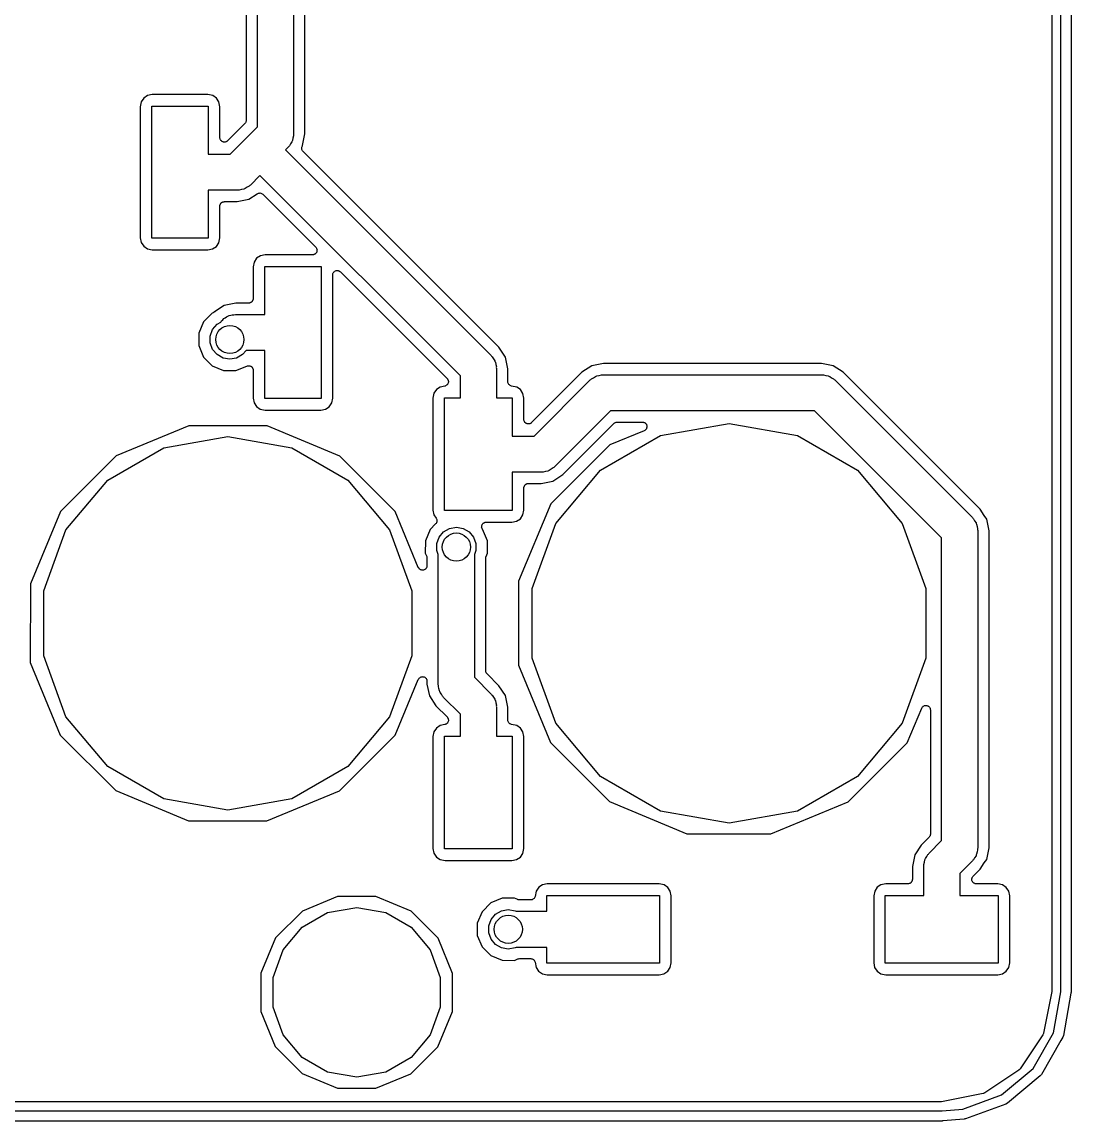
# Model space of a CAD drawing. Extents: x 51 to 137, y -158 to -25.
# Drawn here: x 112.9 to 136.51, y -122.82 to -98.07 of the extents above; entities that cross this region are included whole.
import ezdxf

# ---------------------------------------------------------------- set-up
doc = ezdxf.new("R2010")
doc.units = 0
doc.header["$MEASUREMENT"] = 0
doc.layers.add('BLACK', color=7, linetype='CONTINUOUS')

msp = doc.modelspace()

# ---------------------------------------------------------------- linework, layer by layer
at = {"layer": 'Black'}
for p, q in [((136.286, -119.911), (136.286, -28.1863)), ((136.515, -28.1813), (136.515, -119.921)), ((136.083, -28.2226), (136.083, -119.88)), ((118.202, -100.436), (118.202, -90.2564)), ((117.948, -90.4037), (117.948, -100.289)), ((119.014, -90.4945), (119.014, -100.604)), ((119.268, -100.594), (119.268, -90.8501)), ((115.834, -99.7107), (115.727, -99.7314)), ((117.084, -99.7107), (115.834, -99.7107)), ((117.194, -99.7328), (117.084, -99.7107)), ((115.57, -99.947), (115.563, -99.9818)), ((115.585, -99.8719), (115.57, -99.947)), ((115.642, -99.7875), (115.585, -99.8719)), ((115.727, -99.7314), (115.642, -99.7875)), ((115.727, -99.7314), (115.727, -99.7314)), ((117.278, -99.7898), (117.194, -99.7328)), ((117.334, -99.8751), (117.278, -99.7898)), ((117.355, -99.9815), (117.334, -99.8751)), ((115.563, -99.9818), (115.563, -102.934)), ((115.824, -102.944), (115.824, -99.9717)), ((115.824, -99.9717), (117.094, -99.9717)), ((117.094, -99.9717), (117.094, -101.051)), ((117.355, -100.678), (117.355, -99.9815)), ((117.586, -101.051), (118.202, -100.436)), ((117.918, -100.361), (117.791, -100.488)), ((117.92, -100.357), (117.918, -100.361)), ((117.924, -100.354), (117.92, -100.357)), ((117.93, -100.342), (117.924, -100.354)), ((117.938, -100.332), (117.93, -100.342)), ((117.939, -100.327), (117.938, -100.332)), ((117.941, -100.323), (117.939, -100.327)), ((117.944, -100.31), (117.941, -100.323)), ((117.947, -100.298), (117.944, -100.31)), ((117.948, -100.289), (117.947, -100.293)), ((117.947, -100.293), (117.947, -100.298)), ((117.357, -100.691), (117.355, -100.678)), ((117.358, -100.704), (117.357, -100.691)), ((117.791, -100.488), (117.528, -100.75)), ((117.791, -100.488), (117.791, -100.488)), ((117.791, -100.488), (117.791, -100.488)), ((118.999, -100.691), (118.99, -100.743)), ((119.013, -100.64), (118.999, -100.691)), ((119.014, -100.604), (119.011, -100.622)), ((119.011, -100.622), (119.013, -100.64)), ((119.216, -100.856), (119.268, -100.594)), ((117.36, -100.708), (117.358, -100.704)), ((117.361, -100.713), (117.36, -100.708)), ((117.368, -100.724), (117.361, -100.713)), ((117.373, -100.736), (117.368, -100.724)), ((117.377, -100.74), (117.373, -100.736)), ((117.379, -100.743), (117.377, -100.74)), ((117.389, -100.752), (117.379, -100.743)), ((117.398, -100.761), (117.389, -100.752)), ((117.402, -100.763), (117.398, -100.761)), ((117.406, -100.766), (117.402, -100.763)), ((117.418, -100.771), (117.406, -100.766)), ((117.43, -100.776), (117.418, -100.771)), ((117.435, -100.777), (117.43, -100.776)), ((117.439, -100.778), (117.435, -100.777)), ((117.452, -100.778), (117.439, -100.778)), ((117.465, -100.779), (117.452, -100.778)), ((117.47, -100.778), (117.465, -100.779)), ((117.474, -100.778), (117.47, -100.778)), ((117.487, -100.774), (117.474, -100.778)), ((117.5, -100.77), (117.487, -100.774)), ((117.503, -100.768), (117.5, -100.77)), ((117.507, -100.766), (117.503, -100.768)), ((117.518, -100.758), (117.507, -100.766)), ((117.528, -100.75), (117.518, -100.758)), ((118.895, -100.892), (118.832, -100.955)), ((118.906, -100.877), (118.895, -100.892)), ((118.919, -100.866), (118.906, -100.877)), ((118.946, -100.82), (118.919, -100.866)), ((118.976, -100.776), (118.946, -100.82)), ((118.981, -100.759), (118.976, -100.776)), ((118.99, -100.743), (118.981, -100.759)), ((119.196, -100.926), (119.198, -100.91)), ((119.197, -100.927), (119.196, -100.926)), ((119.197, -100.928), (119.197, -100.927)), ((119.201, -100.944), (119.197, -100.928)), ((119.198, -100.91), (119.199, -100.893)), ((119.199, -100.892), (119.2, -100.891)), ((119.199, -100.893), (119.199, -100.892)), ((119.2, -100.891), (119.207, -100.876)), ((119.206, -100.96), (119.201, -100.944)), ((119.207, -100.876), (119.213, -100.861)), ((119.213, -100.861), (119.216, -100.856)), ((117.094, -101.051), (117.586, -101.051)), ((118.832, -100.955), (123.462, -105.585)), ((119.206, -100.961), (119.206, -100.96)), ((119.207, -100.962), (119.206, -100.961)), ((119.216, -100.976), (119.207, -100.962)), ((119.226, -100.989), (119.216, -100.976)), ((123.635, -105.398), (119.226, -100.989)), ((118.257, -101.53), (118.042, -101.745)), ((122.769, -106.041), (118.257, -101.53)), ((117.755, -101.864), (117.094, -101.864)), ((117.094, -101.864), (117.094, -102.944)), ((117.772, -101.861), (117.755, -101.864)), ((117.79, -101.862), (117.772, -101.861)), ((117.841, -101.849), (117.79, -101.862)), ((117.894, -101.839), (117.841, -101.849)), ((117.909, -101.831), (117.894, -101.839)), ((117.926, -101.826), (117.909, -101.831)), ((117.97, -101.795), (117.926, -101.826)), ((118.016, -101.769), (117.97, -101.795)), ((118.027, -101.755), (118.016, -101.769)), ((118.042, -101.745), (118.027, -101.755)), ((118.194, -101.941), (118.209, -101.934)), ((118.209, -101.934), (118.224, -101.927)), ((118.224, -101.927), (118.225, -101.927)), ((118.225, -101.927), (118.226, -101.927)), ((118.226, -101.927), (118.243, -101.925)), ((118.243, -101.925), (118.259, -101.924)), ((118.259, -101.924), (118.26, -101.924)), ((118.26, -101.924), (118.261, -101.924)), ((118.261, -101.924), (118.277, -101.929)), ((118.277, -101.929), (118.293, -101.933)), ((118.293, -101.933), (118.294, -101.934)), ((118.294, -101.934), (118.295, -101.934)), ((118.295, -101.934), (118.309, -101.944)), ((117.36, -102.194), (117.361, -102.185)), ((117.361, -102.185), (117.366, -102.177)), ((117.366, -102.177), (117.369, -102.169)), ((117.369, -102.169), (117.374, -102.162)), ((117.374, -102.162), (117.379, -102.154)), ((117.379, -102.154), (117.386, -102.149)), ((117.386, -102.149), (117.391, -102.142)), ((117.391, -102.142), (117.399, -102.137)), ((117.399, -102.137), (117.406, -102.132)), ((117.406, -102.132), (117.414, -102.129)), ((117.414, -102.129), (117.422, -102.124)), ((117.422, -102.124), (117.431, -102.123)), ((117.431, -102.123), (117.439, -102.12)), ((117.439, -102.12), (117.448, -102.12)), ((117.448, -102.12), (117.457, -102.118)), ((117.457, -102.118), (117.745, -102.118)), ((117.745, -102.118), (118.007, -102.066)), ((118.007, -102.066), (118.194, -101.941)), ((118.309, -101.944), (118.322, -101.953)), ((118.322, -101.953), (119.513, -103.144)), ((117.355, -102.22), (117.357, -102.211)), ((117.355, -102.933), (117.355, -102.22)), ((117.357, -102.202), (117.36, -102.194)), ((117.357, -102.211), (117.357, -102.202)), ((115.563, -102.934), (115.584, -103.04)), ((115.584, -103.04), (115.64, -103.125)), ((115.64, -103.125), (115.724, -103.182)), ((117.094, -102.944), (115.824, -102.944)), ((117.191, -103.184), (117.276, -103.128)), ((117.276, -103.128), (117.333, -103.043)), ((117.333, -103.043), (117.355, -102.933)), ((119.513, -103.144), (119.52, -103.155)), ((119.52, -103.155), (119.529, -103.165)), ((119.529, -103.165), (119.531, -103.169)), ((119.531, -103.169), (119.533, -103.173)), ((119.533, -103.173), (119.537, -103.186)), ((115.724, -103.182), (115.834, -103.204)), ((115.834, -103.204), (117.084, -103.204)), ((117.084, -103.204), (117.191, -103.184)), ((118.182, -103.394), (118.125, -103.479)), ((118.267, -103.338), (118.182, -103.394)), ((118.374, -103.318), (118.267, -103.338)), ((119.441, -103.318), (118.374, -103.318)), ((119.454, -103.315), (119.441, -103.318)), ((119.467, -103.314), (119.454, -103.315)), ((119.471, -103.312), (119.467, -103.314)), ((119.476, -103.311), (119.471, -103.312)), ((119.487, -103.305), (119.476, -103.311)), ((119.499, -103.299), (119.487, -103.305)), ((119.502, -103.296), (119.499, -103.299)), ((119.506, -103.294), (119.502, -103.296)), ((119.515, -103.284), (119.506, -103.294)), ((119.524, -103.274), (119.515, -103.284)), ((119.526, -103.27), (119.524, -103.274)), ((119.529, -103.267), (119.526, -103.27)), ((119.534, -103.254), (119.529, -103.267)), ((119.539, -103.242), (119.534, -103.254)), ((119.537, -103.186), (119.541, -103.198)), ((119.54, -103.238), (119.539, -103.242)), ((119.541, -103.234), (119.54, -103.238)), ((119.541, -103.198), (119.541, -103.203)), ((119.541, -103.203), (119.542, -103.207)), ((119.542, -103.207), (119.541, -103.22)), ((119.541, -103.22), (119.541, -103.234)), ((118.125, -103.479), (118.103, -103.589)), ((118.103, -103.589), (118.103, -104.302)), ((118.364, -104.658), (118.364, -103.578)), ((118.364, -103.578), (119.634, -103.578)), ((119.634, -103.578), (119.634, -106.55)), ((119.975, -103.673), (119.979, -103.671)), ((119.979, -103.671), (119.992, -103.671)), ((119.992, -103.671), (120.005, -103.67)), ((120.005, -103.67), (120.01, -103.671)), ((120.01, -103.671), (120.014, -103.671)), ((120.014, -103.671), (120.027, -103.676)), ((119.895, -103.771), (119.897, -103.758)), ((119.895, -106.54), (119.895, -103.771)), ((119.897, -103.758), (119.898, -103.745)), ((119.898, -103.745), (119.9, -103.741)), ((119.9, -103.741), (119.901, -103.737)), ((119.901, -103.737), (119.908, -103.725)), ((119.908, -103.725), (119.913, -103.713)), ((119.913, -103.713), (119.917, -103.71)), ((119.917, -103.71), (119.919, -103.706)), ((119.919, -103.706), (119.929, -103.698)), ((119.929, -103.698), (119.938, -103.688)), ((119.938, -103.688), (119.942, -103.686)), ((119.942, -103.686), (119.946, -103.684)), ((119.946, -103.684), (119.958, -103.679)), ((119.958, -103.679), (119.97, -103.673)), ((119.97, -103.673), (119.975, -103.673)), ((120.027, -103.676), (120.04, -103.679)), ((120.04, -103.679), (120.043, -103.682)), ((120.043, -103.682), (120.047, -103.684)), ((120.047, -103.684), (120.058, -103.692)), ((120.058, -103.692), (120.068, -103.7)), ((120.068, -103.7), (122.47, -106.101)), ((117.713, -104.404), (117.451, -104.456)), ((118.001, -104.404), (117.713, -104.404)), ((118.01, -104.402), (118.001, -104.404)), ((118.019, -104.402), (118.01, -104.402)), ((118.027, -104.399), (118.019, -104.402)), ((118.036, -104.398), (118.027, -104.399)), ((118.044, -104.393), (118.036, -104.398)), ((118.052, -104.39), (118.044, -104.393)), ((118.059, -104.385), (118.052, -104.39)), ((118.067, -104.38), (118.059, -104.385)), ((118.072, -104.373), (118.067, -104.38)), ((118.079, -104.368), (118.072, -104.373)), ((118.084, -104.36), (118.079, -104.368)), ((118.089, -104.353), (118.084, -104.36)), ((118.092, -104.345), (118.089, -104.353)), ((118.097, -104.337), (118.092, -104.345)), ((118.098, -104.328), (118.097, -104.337)), ((118.101, -104.32), (118.098, -104.328)), ((118.103, -104.302), (118.101, -104.311)), ((118.101, -104.311), (118.101, -104.32)), ((117.184, -104.63), (116.987, -104.826)), ((117.201, -104.623), (117.184, -104.63)), ((117.211, -104.616), (117.201, -104.623)), ((117.222, -104.611), (117.211, -104.616)), ((117.226, -104.607), (117.222, -104.611)), ((117.231, -104.604), (117.226, -104.607)), ((117.232, -104.603), (117.231, -104.604)), ((117.451, -104.456), (117.232, -104.603)), ((117.668, -104.664), (117.703, -104.658)), ((117.703, -104.658), (118.364, -104.658)), ((116.987, -104.826), (116.881, -105.083)), ((117.192, -105), (117.292, -104.881)), ((117.292, -104.881), (117.375, -104.833)), ((117.375, -104.833), (117.392, -104.803)), ((117.392, -104.803), (117.419, -104.78)), ((117.419, -104.78), (117.442, -104.753)), ((117.442, -104.753), (117.473, -104.735)), ((117.473, -104.735), (117.5, -104.712)), ((117.5, -104.712), (117.534, -104.7)), ((117.534, -104.7), (117.564, -104.683)), ((117.564, -104.683), (117.599, -104.676)), ((117.599, -104.676), (117.633, -104.664)), ((117.633, -104.664), (117.668, -104.664)), ((116.881, -105.083), (116.88, -105.361)), ((117.139, -105.145), (117.192, -105)), ((117.139, -105.3), (117.139, -105.145)), ((116.88, -105.361), (116.986, -105.618)), ((117.192, -105.446), (117.139, -105.3)), ((123.783, -105.62), (123.635, -105.398)), ((116.986, -105.618), (117.183, -105.814)), ((117.292, -105.564), (117.192, -105.446)), ((117.426, -105.642), (117.292, -105.564)), ((117.579, -105.669), (117.426, -105.642)), ((117.732, -105.642), (117.579, -105.669)), ((117.866, -105.564), (117.732, -105.642)), ((117.944, -105.471), (117.866, -105.564)), ((118.364, -105.471), (117.944, -105.471)), ((118.364, -106.55), (118.364, -105.471)), ((123.462, -105.585), (123.473, -105.6)), ((123.473, -105.6), (123.486, -105.611)), ((123.486, -105.611), (123.513, -105.657)), ((123.835, -105.882), (123.783, -105.62)), ((117.183, -105.814), (117.439, -105.921)), ((117.717, -105.921), (117.963, -105.82)), ((117.963, -105.82), (117.973, -105.817)), ((117.973, -105.817), (117.984, -105.814)), ((117.984, -105.814), (117.991, -105.814)), ((117.991, -105.814), (117.997, -105.812)), ((117.997, -105.812), (118.008, -105.814)), ((118.008, -105.814), (118.019, -105.814)), ((118.019, -105.814), (118.025, -105.816)), ((118.025, -105.816), (118.032, -105.817)), ((118.032, -105.817), (118.042, -105.822)), ((118.042, -105.822), (118.052, -105.826)), ((118.052, -105.826), (118.057, -105.83)), ((118.057, -105.83), (118.063, -105.833)), ((118.063, -105.833), (118.071, -105.841)), ((118.071, -105.841), (118.079, -105.848)), ((118.079, -105.848), (118.083, -105.854)), ((118.083, -105.854), (118.087, -105.859)), ((118.087, -105.859), (118.091, -105.869)), ((118.091, -105.869), (118.097, -105.879)), ((118.097, -105.879), (118.098, -105.886)), ((118.098, -105.886), (118.101, -105.892)), ((118.101, -105.892), (118.101, -105.903)), ((123.513, -105.657), (123.543, -105.701)), ((123.543, -105.701), (123.548, -105.718)), ((123.548, -105.718), (123.557, -105.733)), ((123.557, -105.733), (123.566, -105.786)), ((123.566, -105.786), (123.58, -105.837)), ((123.58, -105.837), (123.578, -105.855)), ((123.578, -105.855), (123.581, -105.872)), ((123.581, -105.872), (123.581, -106.533)), ((123.835, -106.17), (123.835, -105.882)), ((125.728, -105.813), (125.506, -105.961)), ((125.99, -105.761), (125.728, -105.813)), ((130.9, -105.761), (125.99, -105.761)), ((131.162, -105.813), (130.9, -105.761)), ((131.384, -105.961), (131.162, -105.813)), ((117.439, -105.921), (117.717, -105.921)), ((118.101, -105.903), (118.103, -105.914)), ((118.103, -105.914), (118.103, -106.541)), ((122.47, -106.101), (122.472, -106.104)), ((122.472, -106.104), (122.475, -106.107)), ((122.475, -106.107), (122.482, -106.119)), ((122.482, -106.119), (122.49, -106.13)), ((122.49, -106.13), (122.491, -106.134)), ((122.491, -106.134), (122.493, -106.137)), ((122.493, -106.137), (122.496, -106.151)), ((122.769, -106.533), (122.769, -106.041)), ((125.506, -105.961), (124.371, -107.095)), ((124.429, -107.397), (125.692, -106.134)), ((125.692, -106.134), (125.707, -106.123)), ((125.707, -106.123), (125.718, -106.11)), ((125.718, -106.11), (125.764, -106.083)), ((125.764, -106.083), (125.808, -106.053)), ((125.808, -106.053), (125.825, -106.048)), ((125.825, -106.048), (125.841, -106.039)), ((125.841, -106.039), (125.893, -106.03)), ((125.893, -106.03), (125.944, -106.016)), ((125.944, -106.016), (125.962, -106.018)), ((125.962, -106.018), (125.98, -106.015)), ((125.98, -106.015), (130.91, -106.015)), ((130.91, -106.015), (130.928, -106.018)), ((130.928, -106.018), (130.946, -106.016)), ((130.946, -106.016), (130.997, -106.03)), ((130.997, -106.03), (131.049, -106.039)), ((131.049, -106.039), (131.065, -106.048)), ((131.065, -106.048), (131.082, -106.053)), ((131.082, -106.053), (131.125, -106.083)), ((131.125, -106.083), (131.171, -106.11)), ((131.171, -106.11), (131.183, -106.123)), ((131.183, -106.123), (131.197, -106.134)), ((131.197, -106.134), (134.296, -109.232)), ((134.468, -109.045), (131.384, -105.961)), ((122.231, -106.349), (122.174, -106.433)), ((122.316, -106.293), (122.231, -106.349)), ((122.418, -106.273), (122.316, -106.293)), ((122.421, -106.272), (122.418, -106.273)), ((122.425, -106.271), (122.421, -106.272)), ((122.437, -106.265), (122.425, -106.271)), ((122.451, -106.26), (122.437, -106.265)), ((122.453, -106.258), (122.451, -106.26)), ((122.457, -106.257), (122.453, -106.258)), ((122.467, -106.247), (122.457, -106.257)), ((122.477, -106.237), (122.467, -106.247)), ((122.479, -106.234), (122.477, -106.237)), ((122.482, -106.232), (122.479, -106.234)), ((122.488, -106.219), (122.482, -106.232)), ((122.494, -106.206), (122.488, -106.219)), ((122.495, -106.203), (122.494, -106.206)), ((122.496, -106.2), (122.495, -106.203)), ((122.496, -106.151), (122.5, -106.164)), ((122.498, -106.185), (122.496, -106.2)), ((122.5, -106.172), (122.498, -106.185)), ((122.5, -106.164), (122.499, -106.168)), ((122.499, -106.168), (122.5, -106.172)), ((123.838, -106.187), (123.835, -106.17)), ((123.841, -106.203), (123.838, -106.187)), ((123.841, -106.204), (123.841, -106.203)), ((123.842, -106.205), (123.841, -106.204)), ((123.85, -106.219), (123.842, -106.205)), ((123.858, -106.234), (123.85, -106.219)), ((123.859, -106.235), (123.858, -106.234)), ((123.859, -106.236), (123.859, -106.235)), ((123.872, -106.246), (123.859, -106.236)), ((123.884, -106.257), (123.872, -106.246)), ((123.885, -106.258), (123.884, -106.257)), ((123.886, -106.258), (123.885, -106.258)), ((123.902, -106.264), (123.886, -106.258)), ((123.917, -106.27), (123.902, -106.264)), ((124.037, -106.294), (123.917, -106.27)), ((124.121, -106.351), (124.037, -106.294)), ((124.177, -106.436), (124.121, -106.351)), ((118.103, -106.541), (118.124, -106.647)), ((119.634, -106.55), (118.364, -106.55)), ((119.873, -106.65), (119.895, -106.54)), ((122.174, -106.433), (122.152, -106.543)), ((122.152, -106.543), (122.152, -109.063)), ((122.413, -109.073), (122.413, -106.533)), ((122.413, -106.533), (122.769, -106.533)), ((123.581, -106.533), (123.937, -106.533)), ((123.937, -106.533), (123.937, -107.397)), ((124.198, -106.543), (124.177, -106.436)), ((124.198, -107.024), (124.198, -106.543)), ((118.124, -106.647), (118.18, -106.732)), ((118.18, -106.732), (118.264, -106.789)), ((118.264, -106.789), (118.374, -106.811)), ((118.374, -106.811), (119.624, -106.811)), ((119.624, -106.811), (119.731, -106.791)), ((119.731, -106.791), (119.816, -106.735)), ((119.816, -106.735), (119.873, -106.65)), ((126.148, -106.827), (124.885, -108.09)), ((130.742, -106.827), (126.148, -106.827)), ((133.602, -109.688), (130.742, -106.827)), ((124.2, -107.037), (124.198, -107.024)), ((124.201, -107.05), (124.2, -107.037)), ((124.203, -107.054), (124.201, -107.05)), ((124.204, -107.058), (124.203, -107.054)), ((124.211, -107.07), (124.204, -107.058)), ((124.216, -107.082), (124.211, -107.07)), ((124.22, -107.085), (124.216, -107.082)), ((124.222, -107.089), (124.22, -107.085)), ((124.232, -107.097), (124.222, -107.089)), ((124.241, -107.107), (124.232, -107.097)), ((124.245, -107.109), (124.241, -107.107)), ((124.249, -107.111), (124.245, -107.109)), ((124.261, -107.116), (124.249, -107.111)), ((124.273, -107.122), (124.261, -107.116)), ((124.278, -107.122), (124.273, -107.122)), ((124.282, -107.124), (124.278, -107.122)), ((124.295, -107.124), (124.282, -107.124)), ((124.308, -107.125), (124.295, -107.124)), ((124.313, -107.124), (124.308, -107.125)), ((124.317, -107.124), (124.313, -107.124)), ((124.33, -107.119), (124.317, -107.124)), ((124.343, -107.116), (124.33, -107.119)), ((124.346, -107.113), (124.343, -107.116)), ((124.35, -107.111), (124.346, -107.113)), ((124.361, -107.103), (124.35, -107.111)), ((124.371, -107.095), (124.361, -107.103)), ((125.072, -108.263), (126.223, -107.111)), ((126.223, -107.111), (126.227, -107.109)), ((126.227, -107.109), (126.23, -107.105)), ((126.23, -107.105), (126.242, -107.099)), ((126.242, -107.099), (126.252, -107.091)), ((126.252, -107.091), (126.257, -107.09)), ((126.257, -107.09), (126.261, -107.088)), ((126.261, -107.088), (126.274, -107.085)), ((126.274, -107.085), (126.286, -107.082)), ((126.286, -107.082), (126.291, -107.082)), ((126.291, -107.082), (126.295, -107.081)), ((126.295, -107.081), (126.867, -107.081)), ((126.867, -107.081), (126.882, -107.084)), ((126.882, -107.084), (126.897, -107.086)), ((126.897, -107.086), (126.899, -107.087)), ((126.899, -107.087), (126.901, -107.088)), ((126.901, -107.088), (126.915, -107.095)), ((126.915, -107.095), (126.929, -107.102)), ((126.929, -107.102), (126.93, -107.104)), ((126.93, -107.104), (126.932, -107.105)), ((126.932, -107.105), (126.942, -107.117)), ((126.942, -107.117), (126.952, -107.128)), ((126.952, -107.128), (126.953, -107.131)), ((126.953, -107.131), (126.955, -107.132)), ((126.955, -107.132), (126.96, -107.147)), ((127.277, -107.384), (128.816, -107.113)), ((128.816, -107.113), (130.355, -107.384)), ((116.653, -107.167), (115.018, -107.843)), ((118.421, -107.169), (116.653, -107.167)), ((120.054, -107.847), (118.421, -107.169)), ((126.905, -107.277), (126.136, -107.595)), ((126.918, -107.269), (126.905, -107.277)), ((126.932, -107.261), (126.918, -107.269)), ((126.933, -107.259), (126.932, -107.261)), ((126.935, -107.258), (126.933, -107.259)), ((126.945, -107.246), (126.935, -107.258)), ((126.955, -107.234), (126.945, -107.246)), ((126.957, -107.23), (126.955, -107.232)), ((126.955, -107.232), (126.955, -107.234)), ((126.961, -107.215), (126.957, -107.23)), ((126.96, -107.147), (126.966, -107.161)), ((126.967, -107.201), (126.961, -107.215)), ((126.966, -107.161), (126.966, -107.163)), ((126.966, -107.163), (126.967, -107.165)), ((126.967, -107.165), (126.967, -107.181)), ((126.967, -107.181), (126.967, -107.196)), ((126.967, -107.196), (126.967, -107.198)), ((126.967, -107.198), (126.967, -107.201)), ((116.094, -107.66), (117.533, -107.406)), ((117.533, -107.406), (118.972, -107.66)), ((123.937, -107.397), (124.429, -107.397)), ((126.136, -107.595), (124.802, -108.926)), ((125.923, -108.166), (127.277, -107.384)), ((130.355, -107.384), (131.709, -108.166)), ((115.018, -107.843), (114.554, -108.306)), ((114.829, -108.39), (116.094, -107.66)), ((118.972, -107.66), (120.237, -108.39)), ((121.303, -109.098), (120.054, -107.847)), ((124.859, -108.114), (124.813, -108.141)), ((124.87, -108.101), (124.859, -108.114)), ((124.885, -108.09), (124.87, -108.101)), ((114.554, -108.306), (113.767, -109.092)), ((124.598, -108.209), (123.937, -108.209)), ((123.937, -108.209), (123.937, -109.073)), ((124.615, -108.206), (124.598, -108.209)), ((124.633, -108.208), (124.615, -108.206)), ((124.684, -108.194), (124.633, -108.208)), ((124.737, -108.185), (124.684, -108.194)), ((124.752, -108.176), (124.737, -108.185)), ((124.769, -108.171), (124.752, -108.176)), ((124.813, -108.141), (124.769, -108.171)), ((124.85, -108.411), (125.072, -108.263)), ((124.919, -109.363), (125.923, -108.166)), ((131.709, -108.166), (132.713, -109.363)), ((113.89, -109.509), (114.829, -108.39)), ((120.237, -108.39), (121.176, -109.509)), ((124.198, -108.565), (124.2, -108.556)), ((124.198, -109.063), (124.198, -108.565)), ((124.2, -108.547), (124.203, -108.539)), ((124.2, -108.556), (124.2, -108.547)), ((124.203, -108.539), (124.204, -108.53)), ((124.204, -108.53), (124.209, -108.523)), ((124.209, -108.523), (124.212, -108.514)), ((124.212, -108.514), (124.217, -108.507)), ((124.217, -108.507), (124.222, -108.5)), ((124.222, -108.5), (124.229, -108.494)), ((124.229, -108.494), (124.234, -108.487)), ((124.234, -108.487), (124.242, -108.483)), ((124.242, -108.483), (124.249, -108.477)), ((124.249, -108.477), (124.257, -108.474)), ((124.257, -108.474), (124.265, -108.47)), ((124.265, -108.47), (124.274, -108.468)), ((124.274, -108.468), (124.282, -108.465)), ((124.282, -108.465), (124.291, -108.465)), ((124.291, -108.465), (124.3, -108.463)), ((124.3, -108.463), (124.588, -108.463)), ((124.588, -108.463), (124.85, -108.411)), ((113.767, -109.092), (113.089, -110.725)), ((121.822, -110.353), (121.303, -109.098)), ((122.152, -109.063), (122.173, -109.17)), ((123.937, -109.073), (122.413, -109.073)), ((124.802, -108.926), (124.08, -110.667)), ((124.176, -109.173), (124.198, -109.063)), ((134.562, -109.185), (134.468, -109.045)), ((122.173, -109.17), (122.224, -109.248)), ((122.22, -109.362), (122.211, -109.375)), ((122.23, -109.349), (122.22, -109.362)), ((122.224, -109.248), (122.23, -109.263)), ((122.23, -109.263), (122.237, -109.277)), ((122.231, -109.347), (122.23, -109.348)), ((122.23, -109.348), (122.23, -109.349)), ((122.235, -109.331), (122.231, -109.347)), ((122.24, -109.315), (122.235, -109.331)), ((122.237, -109.277), (122.237, -109.279)), ((122.237, -109.279), (122.238, -109.28)), ((122.238, -109.28), (122.239, -109.296)), ((122.239, -109.296), (122.24, -109.313)), ((122.24, -109.313), (122.24, -109.314)), ((122.24, -109.314), (122.24, -109.315)), ((123.275, -109.368), (123.283, -109.358)), ((123.283, -109.358), (123.287, -109.355)), ((123.287, -109.355), (123.29, -109.352)), ((123.29, -109.352), (123.302, -109.347)), ((123.302, -109.347), (123.314, -109.34)), ((123.314, -109.34), (123.318, -109.339)), ((123.318, -109.339), (123.322, -109.337)), ((123.322, -109.337), (123.335, -109.336)), ((123.335, -109.336), (123.348, -109.334)), ((123.348, -109.334), (123.927, -109.334)), ((123.927, -109.334), (124.034, -109.313)), ((124.034, -109.313), (124.119, -109.257)), ((124.119, -109.257), (124.176, -109.173)), ((134.296, -109.232), (134.306, -109.247)), ((134.306, -109.247), (134.32, -109.258)), ((134.32, -109.258), (134.346, -109.304)), ((134.346, -109.304), (134.377, -109.348)), ((134.377, -109.348), (134.382, -109.365)), ((134.617, -109.268), (134.562, -109.185)), ((134.669, -109.53), (134.617, -109.268)), ((113.39, -110.882), (113.89, -109.509)), ((121.176, -109.509), (121.676, -110.882)), ((122.086, -109.5), (121.98, -109.757)), ((122.211, -109.375), (122.086, -109.5)), ((122.291, -109.673), (122.391, -109.554)), ((122.391, -109.554), (122.525, -109.477)), ((122.525, -109.477), (122.678, -109.45)), ((122.678, -109.45), (122.831, -109.477)), ((122.831, -109.477), (122.965, -109.554)), ((122.965, -109.554), (123.064, -109.673)), ((123.247, -109.444), (123.248, -109.431)), ((123.248, -109.449), (123.247, -109.444)), ((123.248, -109.418), (123.25, -109.414)), ((123.248, -109.431), (123.248, -109.418)), ((123.248, -109.453), (123.248, -109.449)), ((123.253, -109.466), (123.248, -109.453)), ((123.25, -109.409), (123.256, -109.397)), ((123.25, -109.414), (123.25, -109.409)), ((123.256, -109.478), (123.253, -109.466)), ((123.256, -109.397), (123.261, -109.385)), ((123.259, -109.482), (123.256, -109.478)), ((123.261, -109.486), (123.259, -109.482)), ((123.261, -109.385), (123.263, -109.381)), ((123.268, -109.495), (123.261, -109.486)), ((123.263, -109.381), (123.265, -109.377)), ((123.265, -109.377), (123.275, -109.368)), ((123.377, -109.758), (123.268, -109.495)), ((124.384, -110.832), (124.919, -109.363)), ((132.713, -109.363), (133.248, -110.832)), ((134.382, -109.365), (134.39, -109.381)), ((134.39, -109.381), (134.4, -109.433)), ((134.4, -109.433), (134.413, -109.484)), ((134.413, -109.484), (134.412, -109.502)), ((134.412, -109.502), (134.415, -109.519)), ((134.415, -109.519), (134.415, -116.674)), ((134.669, -116.664), (134.669, -109.53)), ((121.98, -109.757), (121.979, -110.035)), ((122.238, -109.819), (122.291, -109.673)), ((122.238, -109.974), (122.238, -109.819)), ((123.064, -109.673), (123.117, -109.819)), ((123.117, -109.819), (123.117, -109.974)), ((123.376, -110.036), (123.377, -109.758)), ((133.602, -116.505), (133.602, -109.688)), ((121.979, -110.035), (122.01, -110.108)), ((122.271, -110.065), (122.238, -109.974)), ((122.271, -112.995), (122.271, -110.065)), ((123.117, -109.974), (123.084, -110.065)), ((123.084, -110.065), (123.084, -112.827)), ((123.346, -110.109), (123.376, -110.036)), ((122.011, -110.349), (122.004, -110.363)), ((122.01, -110.108), (122.01, -110.111)), ((122.01, -110.111), (122.011, -110.113)), ((122.011, -110.113), (122.014, -110.128)), ((122.012, -110.347), (122.011, -110.349)), ((122.013, -110.345), (122.012, -110.347)), ((122.015, -110.33), (122.013, -110.345)), ((122.014, -110.128), (122.017, -110.143)), ((122.017, -110.315), (122.015, -110.33)), ((122.017, -110.143), (122.017, -110.145)), ((122.017, -110.145), (122.017, -110.147)), ((122.017, -110.147), (122.017, -110.315)), ((123.338, -110.143), (123.342, -110.128)), ((123.339, -110.145), (123.338, -110.143)), ((123.338, -110.148), (123.339, -110.145)), ((123.338, -112.68), (123.338, -110.148)), ((123.342, -110.128), (123.344, -110.113)), ((123.344, -110.113), (123.346, -110.111)), ((123.346, -110.111), (123.346, -110.109)), ((121.83, -110.366), (121.822, -110.353)), ((121.838, -110.38), (121.83, -110.366)), ((121.84, -110.381), (121.838, -110.38)), ((121.841, -110.383), (121.84, -110.381)), ((121.853, -110.393), (121.841, -110.383)), ((121.865, -110.402), (121.853, -110.393)), ((121.867, -110.403), (121.865, -110.402)), ((121.869, -110.405), (121.867, -110.403)), ((121.884, -110.409), (121.869, -110.405)), ((121.898, -110.415), (121.884, -110.409)), ((121.9, -110.415), (121.898, -110.415)), ((121.903, -110.415), (121.9, -110.415)), ((121.918, -110.415), (121.903, -110.415)), ((121.934, -110.415), (121.918, -110.415)), ((121.936, -110.414), (121.934, -110.415)), ((121.938, -110.414), (121.936, -110.414)), ((121.952, -110.408), (121.938, -110.414)), ((121.967, -110.402), (121.952, -110.408)), ((121.968, -110.401), (121.967, -110.402)), ((121.97, -110.4), (121.968, -110.401)), ((121.982, -110.39), (121.97, -110.4)), ((121.994, -110.38), (121.982, -110.39)), ((121.995, -110.378), (121.994, -110.38)), ((121.996, -110.376), (121.995, -110.378)), ((122.004, -110.363), (121.996, -110.376)), ((113.089, -110.725), (113.087, -112.493)), ((124.08, -110.667), (124.078, -112.551)), ((124.384, -112.394), (124.384, -110.832)), ((133.248, -110.832), (133.248, -112.394)), ((113.39, -112.344), (113.39, -110.882)), ((121.676, -110.882), (121.676, -112.344)), ((113.087, -112.493), (113.763, -114.128)), ((113.89, -113.717), (113.39, -112.344)), ((121.676, -112.344), (121.176, -113.717)), ((124.078, -112.551), (124.798, -114.293)), ((124.919, -113.863), (124.384, -112.394)), ((133.248, -112.394), (132.713, -113.863)), ((121.853, -112.836), (121.865, -112.826)), ((121.865, -112.826), (121.867, -112.825)), ((121.867, -112.825), (121.869, -112.824)), ((121.869, -112.824), (121.884, -112.819)), ((121.884, -112.819), (121.898, -112.814)), ((121.898, -112.814), (121.901, -112.814)), ((121.901, -112.814), (121.903, -112.813)), ((121.903, -112.813), (121.918, -112.814)), ((121.918, -112.814), (121.934, -112.814)), ((121.934, -112.814), (121.936, -112.814)), ((121.936, -112.814), (121.938, -112.814)), ((121.938, -112.814), (121.952, -112.82)), ((121.952, -112.82), (121.967, -112.826)), ((121.967, -112.826), (121.968, -112.827)), ((123.339, -112.684), (123.338, -112.68)), ((123.339, -112.688), (123.339, -112.684)), ((123.342, -112.701), (123.339, -112.688)), ((123.344, -112.714), (123.342, -112.701)), ((123.347, -112.718), (123.344, -112.714)), ((123.348, -112.723), (123.347, -112.718)), ((123.355, -112.733), (123.348, -112.723)), ((123.362, -112.745), (123.355, -112.733)), ((123.365, -112.748), (123.362, -112.745)), ((123.368, -112.751), (123.365, -112.748)), ((123.635, -113.018), (123.368, -112.751)), ((121.299, -114.134), (121.822, -112.875)), ((121.822, -112.875), (121.83, -112.862)), ((121.83, -112.862), (121.838, -112.848)), ((121.838, -112.848), (121.84, -112.847)), ((121.84, -112.847), (121.841, -112.845)), ((121.841, -112.845), (121.853, -112.836)), ((121.968, -112.827), (121.971, -112.828)), ((121.971, -112.828), (121.982, -112.838)), ((121.982, -112.838), (121.994, -112.848)), ((121.994, -112.848), (121.995, -112.85)), ((121.995, -112.85), (121.997, -112.852)), ((121.997, -112.852), (122.004, -112.866)), ((122.004, -112.866), (122.011, -112.879)), ((122.011, -112.879), (122.012, -112.881)), ((122.012, -112.881), (122.013, -112.883)), ((122.013, -112.883), (122.015, -112.898)), ((122.015, -112.898), (122.017, -112.914)), ((122.017, -112.914), (122.017, -112.985)), ((122.017, -112.985), (122.07, -113.247)), ((122.275, -113.013), (122.271, -112.995)), ((122.273, -113.031), (122.275, -113.013)), ((122.287, -113.082), (122.273, -113.031)), ((123.084, -112.827), (123.462, -113.205)), ((123.783, -113.24), (123.635, -113.018)), ((122.07, -113.247), (122.218, -113.469)), ((122.296, -113.134), (122.287, -113.082)), ((122.305, -113.15), (122.296, -113.134)), ((122.31, -113.167), (122.305, -113.15)), ((122.34, -113.21), (122.31, -113.167)), ((122.367, -113.256), (122.34, -113.21)), ((122.38, -113.268), (122.367, -113.256)), ((122.391, -113.283), (122.38, -113.268)), ((122.769, -113.661), (122.391, -113.283)), ((123.462, -113.205), (123.473, -113.22)), ((123.473, -113.22), (123.486, -113.231)), ((123.486, -113.231), (123.513, -113.277)), ((123.513, -113.277), (123.543, -113.321)), ((123.543, -113.321), (123.548, -113.338)), ((123.835, -113.502), (123.783, -113.24)), ((122.218, -113.469), (122.47, -113.721)), ((123.548, -113.338), (123.557, -113.353)), ((123.557, -113.353), (123.566, -113.406)), ((123.566, -113.406), (123.58, -113.457)), ((123.58, -113.457), (123.578, -113.475)), ((123.578, -113.475), (123.581, -113.492)), ((123.581, -113.492), (123.581, -114.153)), ((123.835, -113.79), (123.835, -113.502)), ((132.83, -114.3), (133.153, -113.522)), ((133.153, -113.522), (133.161, -113.509)), ((133.161, -113.509), (133.169, -113.495)), ((133.169, -113.495), (133.171, -113.494)), ((133.171, -113.494), (133.172, -113.492)), ((133.172, -113.492), (133.184, -113.482)), ((133.184, -113.482), (133.196, -113.472)), ((133.196, -113.472), (133.198, -113.472)), ((133.198, -113.472), (133.2, -113.47)), ((133.2, -113.47), (133.214, -113.466)), ((133.214, -113.466), (133.229, -113.46)), ((133.229, -113.46), (133.231, -113.46)), ((133.231, -113.46), (133.233, -113.46)), ((133.233, -113.46), (133.249, -113.46)), ((133.249, -113.46), (133.264, -113.46)), ((133.264, -113.46), (133.266, -113.461)), ((133.266, -113.461), (133.269, -113.461)), ((133.269, -113.461), (133.283, -113.467)), ((133.283, -113.467), (133.297, -113.472)), ((133.297, -113.472), (133.299, -113.474)), ((133.299, -113.474), (133.301, -113.475)), ((133.301, -113.475), (133.313, -113.485)), ((133.313, -113.485), (133.324, -113.495)), ((133.324, -113.495), (133.326, -113.497)), ((133.326, -113.497), (133.327, -113.499)), ((133.327, -113.499), (133.334, -113.512)), ((133.334, -113.512), (133.342, -113.526)), ((133.342, -113.526), (133.342, -113.528)), ((133.342, -113.528), (133.344, -113.53)), ((133.344, -113.53), (133.346, -113.545)), ((133.346, -113.545), (133.348, -113.56)), ((133.348, -113.56), (133.348, -116.358)), ((114.829, -114.836), (113.89, -113.717)), ((121.176, -113.717), (120.237, -114.836)), ((122.47, -113.721), (122.472, -113.724)), ((122.472, -113.724), (122.475, -113.727)), ((122.475, -113.727), (122.482, -113.739)), ((122.482, -113.739), (122.49, -113.75)), ((122.49, -113.75), (122.491, -113.754)), ((122.491, -113.754), (122.493, -113.757)), ((122.493, -113.757), (122.496, -113.771)), ((122.496, -113.771), (122.5, -113.784)), ((122.498, -113.805), (122.496, -113.82)), ((122.5, -113.792), (122.498, -113.805)), ((122.5, -113.784), (122.499, -113.788)), ((122.499, -113.788), (122.5, -113.792)), ((122.769, -114.153), (122.769, -113.661)), ((123.838, -113.807), (123.835, -113.79)), ((123.841, -113.823), (123.838, -113.807)), ((122.174, -114.053), (122.152, -114.163)), ((122.231, -113.969), (122.174, -114.053)), ((122.316, -113.913), (122.231, -113.969)), ((122.418, -113.893), (122.316, -113.913)), ((122.421, -113.892), (122.418, -113.893)), ((122.425, -113.891), (122.421, -113.892)), ((122.437, -113.885), (122.425, -113.891)), ((122.451, -113.88), (122.437, -113.885)), ((122.453, -113.878), (122.451, -113.88)), ((122.457, -113.877), (122.453, -113.878)), ((122.467, -113.867), (122.457, -113.877)), ((122.477, -113.857), (122.467, -113.867)), ((122.479, -113.854), (122.477, -113.857)), ((122.482, -113.852), (122.479, -113.854)), ((122.488, -113.839), (122.482, -113.852)), ((122.494, -113.826), (122.488, -113.839)), ((122.495, -113.823), (122.494, -113.826)), ((122.496, -113.82), (122.495, -113.823)), ((123.841, -113.824), (123.841, -113.823)), ((123.842, -113.825), (123.841, -113.824)), ((123.85, -113.839), (123.842, -113.825)), ((123.858, -113.854), (123.85, -113.839)), ((123.859, -113.855), (123.858, -113.854)), ((123.859, -113.856), (123.859, -113.855)), ((123.872, -113.866), (123.859, -113.856)), ((123.884, -113.877), (123.872, -113.866)), ((123.885, -113.878), (123.884, -113.877)), ((123.886, -113.878), (123.885, -113.878)), ((123.902, -113.884), (123.886, -113.878)), ((123.917, -113.89), (123.902, -113.884)), ((124.037, -113.914), (123.917, -113.89)), ((124.121, -113.971), (124.037, -113.914)), ((124.177, -114.056), (124.121, -113.971)), ((124.198, -114.163), (124.177, -114.056)), ((125.923, -115.06), (124.919, -113.863)), ((132.713, -113.863), (131.709, -115.06)), ((113.763, -114.128), (115.012, -115.379)), ((120.048, -115.383), (121.299, -114.134)), ((122.152, -114.163), (122.152, -116.683)), ((122.413, -116.693), (122.413, -114.153)), ((122.413, -114.153), (122.769, -114.153)), ((123.581, -114.153), (123.937, -114.153)), ((123.937, -114.153), (123.937, -116.693)), ((124.198, -116.683), (124.198, -114.163)), ((124.798, -114.293), (126.129, -115.627)), ((131.496, -115.631), (132.83, -114.3)), ((116.094, -115.566), (114.829, -114.836)), ((120.237, -114.836), (118.972, -115.566)), ((127.277, -115.842), (125.923, -115.06)), ((131.709, -115.06), (130.355, -115.842)), ((115.012, -115.379), (116.645, -116.057)), ((118.413, -116.059), (120.048, -115.383)), ((117.533, -115.82), (116.094, -115.566)), ((118.972, -115.566), (117.533, -115.82)), ((126.129, -115.627), (127.87, -116.349)), ((129.754, -116.351), (131.496, -115.631)), ((128.816, -116.113), (127.277, -115.842)), ((130.355, -115.842), (128.816, -116.113)), ((116.645, -116.057), (118.413, -116.059)), ((127.87, -116.349), (129.754, -116.351)), ((133.318, -116.43), (133.144, -116.604)), ((133.317, -116.791), (133.602, -116.505)), ((133.321, -116.426), (133.318, -116.43)), ((133.324, -116.423), (133.321, -116.426)), ((133.331, -116.412), (133.324, -116.423)), ((133.339, -116.401), (133.331, -116.412)), ((133.34, -116.397), (133.339, -116.401)), ((133.342, -116.393), (133.34, -116.397)), ((133.344, -116.38), (133.342, -116.393)), ((133.348, -116.367), (133.344, -116.38)), ((133.348, -116.358), (133.347, -116.362)), ((133.347, -116.362), (133.348, -116.367)), ((122.152, -116.683), (122.173, -116.79)), ((123.937, -116.693), (122.413, -116.693)), ((124.176, -116.793), (124.198, -116.683)), ((133.144, -116.604), (132.996, -116.826)), ((134.4, -116.76), (134.39, -116.813)), ((134.413, -116.709), (134.4, -116.76)), ((134.415, -116.674), (134.412, -116.691)), ((134.412, -116.691), (134.413, -116.709)), ((134.617, -116.926), (134.669, -116.664)), ((122.173, -116.79), (122.229, -116.875)), ((122.229, -116.875), (122.313, -116.932)), ((122.313, -116.932), (122.423, -116.954)), ((122.423, -116.954), (123.927, -116.954)), ((123.927, -116.954), (124.034, -116.933)), ((124.034, -116.933), (124.119, -116.877)), ((124.119, -116.877), (124.176, -116.793)), ((132.996, -116.826), (132.944, -117.088)), ((133.199, -117.043), (133.213, -116.992)), ((133.213, -116.992), (133.222, -116.939)), ((133.222, -116.939), (133.231, -116.924)), ((133.231, -116.924), (133.236, -116.907)), ((133.236, -116.907), (133.266, -116.863)), ((133.266, -116.863), (133.293, -116.817)), ((133.293, -116.817), (133.306, -116.806)), ((133.306, -116.806), (133.317, -116.791)), ((134.296, -116.961), (134.01, -117.247)), ((134.306, -116.946), (134.296, -116.961)), ((134.32, -116.935), (134.306, -116.946)), ((134.346, -116.889), (134.32, -116.935)), ((134.377, -116.845), (134.346, -116.889)), ((134.382, -116.828), (134.377, -116.845)), ((134.39, -116.813), (134.382, -116.828)), ((134.468, -117.148), (134.562, -117.008)), ((134.562, -117.008), (134.617, -116.926)), ((132.944, -117.088), (132.944, -117.376)), ((133.198, -117.078), (133.201, -117.061)), ((133.198, -117.739), (133.198, -117.078)), ((133.201, -117.061), (133.199, -117.043)), ((134.01, -117.247), (134.01, -117.739)), ((134.312, -117.305), (134.468, -117.148)), ((124.617, -117.499), (124.532, -117.555)), ((124.724, -117.478), (124.617, -117.499)), ((127.244, -117.478), (124.724, -117.478)), ((127.354, -117.5), (127.244, -117.478)), ((127.438, -117.557), (127.354, -117.5)), ((132.237, -117.499), (132.152, -117.555)), ((132.344, -117.478), (132.237, -117.499)), ((132.842, -117.478), (132.344, -117.478)), ((132.851, -117.476), (132.842, -117.478)), ((132.86, -117.476), (132.851, -117.476)), ((132.868, -117.473), (132.86, -117.476)), ((132.877, -117.472), (132.868, -117.473)), ((132.884, -117.467), (132.877, -117.472)), ((132.893, -117.464), (132.884, -117.467)), ((132.9, -117.459), (132.893, -117.464)), ((132.907, -117.454), (132.9, -117.459)), ((132.913, -117.447), (132.907, -117.454)), ((132.92, -117.442), (132.913, -117.447)), ((132.924, -117.434), (132.92, -117.442)), ((132.93, -117.427), (132.924, -117.434)), ((132.933, -117.419), (132.93, -117.427)), ((132.937, -117.411), (132.933, -117.419)), ((132.939, -117.402), (132.937, -117.411)), ((132.942, -117.394), (132.939, -117.402)), ((132.944, -117.376), (132.942, -117.385)), ((132.942, -117.385), (132.942, -117.394)), ((134.282, -117.368), (134.283, -117.363)), ((134.283, -117.381), (134.282, -117.368)), ((134.283, -117.359), (134.288, -117.346)), ((134.283, -117.363), (134.283, -117.359)), ((134.283, -117.394), (134.283, -117.381)), ((134.285, -117.398), (134.283, -117.394)), ((134.285, -117.403), (134.285, -117.398)), ((134.291, -117.415), (134.285, -117.403)), ((134.288, -117.346), (134.291, -117.333)), ((134.291, -117.333), (134.294, -117.33)), ((134.296, -117.427), (134.291, -117.415)), ((134.294, -117.33), (134.296, -117.326)), ((134.296, -117.326), (134.304, -117.315)), ((134.298, -117.431), (134.296, -117.427)), ((134.3, -117.435), (134.298, -117.431)), ((134.31, -117.444), (134.3, -117.435)), ((134.304, -117.315), (134.312, -117.305)), ((134.318, -117.454), (134.31, -117.444)), ((134.322, -117.456), (134.318, -117.454)), ((134.325, -117.46), (134.322, -117.456)), ((134.337, -117.465), (134.325, -117.46)), ((134.349, -117.472), (134.337, -117.465)), ((134.353, -117.473), (134.349, -117.472)), ((134.357, -117.475), (134.353, -117.473)), ((134.37, -117.476), (134.357, -117.475)), ((134.383, -117.478), (134.37, -117.476)), ((134.864, -117.478), (134.383, -117.478)), ((134.974, -117.5), (134.864, -117.478)), ((135.058, -117.557), (134.974, -117.5)), ((120.006, -117.762), (119.213, -118.09)), ((120.865, -117.762), (120.006, -117.762)), ((121.659, -118.092), (120.865, -117.762)), ((124.445, -117.774), (124.439, -117.79)), ((124.451, -117.759), (124.445, -117.774)), ((124.475, -117.639), (124.451, -117.759)), ((124.532, -117.555), (124.475, -117.639)), ((124.714, -118.095), (124.714, -117.739)), ((124.714, -117.739), (127.254, -117.739)), ((127.254, -117.739), (127.254, -119.263)), ((127.494, -117.642), (127.438, -117.557)), ((127.515, -117.749), (127.494, -117.642)), ((127.515, -119.253), (127.515, -117.749)), ((132.095, -117.639), (132.073, -117.749)), ((132.073, -117.749), (132.073, -119.253)), ((132.152, -117.555), (132.095, -117.639)), ((132.334, -119.263), (132.334, -117.739)), ((132.334, -117.739), (133.198, -117.739)), ((134.01, -117.739), (134.874, -117.739)), ((134.874, -117.739), (134.874, -119.263)), ((135.114, -117.642), (135.058, -117.557)), ((135.135, -117.749), (135.114, -117.642)), ((135.135, -119.253), (135.135, -117.749)), ((119.78, -118.124), (120.434, -118.009)), ((120.434, -118.009), (121.088, -118.124)), ((123.453, -117.908), (123.256, -118.105)), ((123.71, -117.802), (123.453, -117.908)), ((123.988, -117.803), (123.71, -117.802)), ((124.061, -117.833), (123.988, -117.803)), ((124.063, -117.833), (124.061, -117.833)), ((124.065, -117.834), (124.063, -117.833)), ((124.08, -117.837), (124.065, -117.834)), ((124.095, -117.84), (124.08, -117.837)), ((124.097, -117.84), (124.095, -117.84)), ((124.099, -117.841), (124.097, -117.84)), ((124.351, -117.841), (124.099, -117.841)), ((124.368, -117.838), (124.351, -117.841)), ((124.384, -117.835), (124.368, -117.838)), ((124.385, -117.835), (124.384, -117.835)), ((124.386, -117.834), (124.385, -117.835)), ((124.4, -117.826), (124.386, -117.834)), ((124.415, -117.818), (124.4, -117.826)), ((124.416, -117.817), (124.415, -117.818)), ((124.417, -117.817), (124.416, -117.817)), ((124.427, -117.804), (124.417, -117.817)), ((124.438, -117.792), (124.427, -117.804)), ((124.439, -117.791), (124.438, -117.792)), ((124.439, -117.79), (124.439, -117.791)), ((119.213, -118.09), (118.605, -118.696)), ((119.205, -118.456), (119.78, -118.124)), ((121.088, -118.124), (121.663, -118.456)), ((122.265, -118.7), (121.659, -118.092)), ((123.256, -118.105), (123.15, -118.361)), ((123.462, -118.278), (123.561, -118.159)), ((123.561, -118.159), (123.696, -118.082)), ((123.696, -118.082), (123.848, -118.055)), ((123.848, -118.055), (124.001, -118.082)), ((124.001, -118.082), (124.023, -118.095)), ((124.023, -118.095), (124.714, -118.095)), ((118.778, -118.965), (119.205, -118.456)), ((121.663, -118.456), (122.09, -118.965)), ((123.15, -118.361), (123.15, -118.639)), ((123.409, -118.424), (123.462, -118.278)), ((123.409, -118.578), (123.409, -118.424)), ((118.605, -118.696), (118.275, -119.49)), ((122.593, -119.493), (122.265, -118.7)), ((123.15, -118.639), (123.256, -118.896)), ((123.462, -118.724), (123.409, -118.578)), ((123.561, -118.843), (123.462, -118.724)), ((118.551, -119.589), (118.778, -118.965)), ((122.09, -118.965), (122.317, -119.589)), ((123.256, -118.896), (123.452, -119.093)), ((123.696, -118.92), (123.561, -118.843)), ((123.848, -118.947), (123.696, -118.92)), ((124.001, -118.92), (123.848, -118.947)), ((124.023, -118.907), (124.001, -118.92)), ((124.714, -118.907), (124.023, -118.907)), ((124.714, -119.263), (124.714, -118.907)), ((123.452, -119.093), (123.709, -119.199)), ((123.709, -119.199), (123.987, -119.2)), ((123.987, -119.2), (124.06, -119.169)), ((124.06, -119.169), (124.063, -119.169)), ((124.063, -119.169), (124.064, -119.168)), ((124.064, -119.168), (124.08, -119.165)), ((124.08, -119.165), (124.095, -119.161)), ((124.095, -119.161), (124.097, -119.162)), ((124.097, -119.162), (124.099, -119.161)), ((124.099, -119.161), (124.351, -119.161)), ((124.351, -119.161), (124.368, -119.164)), ((124.368, -119.164), (124.385, -119.167)), ((124.385, -119.167), (124.385, -119.167)), ((124.385, -119.167), (124.386, -119.168)), ((124.386, -119.168), (124.401, -119.176)), ((124.401, -119.176), (124.415, -119.184)), ((124.415, -119.184), (124.416, -119.185)), ((124.416, -119.185), (124.417, -119.185)), ((124.417, -119.185), (124.428, -119.198)), ((124.428, -119.198), (124.439, -119.211)), ((124.439, -119.211), (124.439, -119.212)), ((124.439, -119.212), (124.439, -119.212)), ((124.439, -119.212), (124.445, -119.228)), ((124.445, -119.228), (124.451, -119.244)), ((124.451, -119.244), (124.474, -119.36)), ((127.493, -119.363), (127.515, -119.253)), ((132.073, -119.253), (132.094, -119.36)), ((135.113, -119.363), (135.135, -119.253)), ((118.275, -119.49), (118.275, -120.349)), ((122.593, -120.352), (122.593, -119.493)), ((124.474, -119.36), (124.53, -119.445)), ((124.53, -119.445), (124.614, -119.502)), ((124.614, -119.502), (124.724, -119.524)), ((127.254, -119.263), (124.714, -119.263)), ((127.244, -119.524), (127.351, -119.503)), ((127.351, -119.503), (127.436, -119.447)), ((127.436, -119.447), (127.493, -119.363)), ((132.094, -119.36), (132.15, -119.445)), ((132.15, -119.445), (132.234, -119.502)), ((132.234, -119.502), (132.344, -119.524)), ((134.874, -119.263), (132.334, -119.263)), ((134.864, -119.524), (134.971, -119.503)), ((134.971, -119.503), (135.056, -119.447)), ((135.056, -119.447), (135.113, -119.363)), ((118.551, -120.253), (118.551, -119.589)), ((122.317, -119.589), (122.317, -120.253)), ((124.724, -119.524), (127.244, -119.524)), ((132.344, -119.524), (134.864, -119.524)), ((136.081, -119.9), (135.894, -120.842)), ((136.083, -119.88), (136.081, -119.888)), ((136.081, -119.888), (136.081, -119.897)), ((136.081, -119.897), (136.081, -119.898)), ((136.081, -119.898), (136.081, -119.9)), ((136.124, -120.833), (136.286, -119.911)), ((136.513, -119.941), (136.345, -120.892)), ((136.515, -119.921), (136.513, -119.931)), ((136.513, -119.931), (136.513, -119.941)), ((118.275, -120.349), (118.603, -121.142)), ((118.778, -120.877), (118.551, -120.253)), ((122.317, -120.253), (122.09, -120.877)), ((122.263, -121.146), (122.593, -120.352)), ((119.205, -121.386), (118.778, -120.877)), ((122.09, -120.877), (121.663, -121.386)), ((135.879, -120.878), (135.368, -121.642)), ((135.661, -121.634), (136.124, -120.833)), ((135.881, -120.875), (135.879, -120.876)), ((135.879, -120.876), (135.879, -120.878)), ((135.887, -120.86), (135.881, -120.875)), ((135.893, -120.846), (135.887, -120.86)), ((135.894, -120.842), (135.893, -120.844)), ((135.893, -120.844), (135.893, -120.846)), ((136.332, -120.929), (136.286, -121.008)), ((136.345, -120.892), (136.332, -120.929)), ((118.603, -121.142), (119.209, -121.75)), ((121.655, -121.752), (122.263, -121.146)), ((136.286, -121.008), (135.849, -121.766)), ((119.78, -121.718), (119.205, -121.386)), ((121.663, -121.386), (121.088, -121.718)), ((120.434, -121.833), (119.78, -121.718)), ((121.088, -121.718), (120.434, -121.833)), ((135.34, -121.67), (134.577, -122.18)), ((134.952, -122.229), (135.661, -121.634)), ((135.342, -121.668), (135.34, -121.67)), ((135.344, -121.667), (135.342, -121.668)), ((135.355, -121.656), (135.344, -121.667)), ((135.366, -121.646), (135.355, -121.656)), ((135.367, -121.644), (135.366, -121.646)), ((135.368, -121.642), (135.367, -121.644)), ((119.209, -121.75), (120.003, -122.08)), ((120.862, -122.08), (121.655, -121.752)), ((135.823, -121.796), (135.083, -122.417)), ((135.849, -121.766), (135.823, -121.796)), ((120.003, -122.08), (120.862, -122.08)), ((134.54, -122.195), (133.598, -122.383)), ((134.542, -122.195), (134.54, -122.195)), ((134.544, -122.195), (134.542, -122.195)), ((134.558, -122.188), (134.544, -122.195)), ((134.573, -122.183), (134.558, -122.188)), ((134.574, -122.181), (134.573, -122.183)), ((134.577, -122.18), (134.574, -122.181)), ((133.578, -122.385), (102.075, -122.385)), ((133.588, -122.383), (133.578, -122.385)), ((133.598, -122.383), (133.588, -122.383)), ((134.077, -122.548), (134.952, -122.229)), ((135.049, -122.437), (134.141, -122.767)), ((135.083, -122.417), (135.049, -122.437)), ((102.065, -122.588), (133.614, -122.588)), ((133.614, -122.588), (134.077, -122.548)), ((133.619, -122.817), (102.07, -122.817)), ((133.624, -122.816), (133.619, -122.817)), ((133.629, -122.816), (133.624, -122.816)), ((134.112, -122.774), (133.629, -122.816)), ((134.127, -122.77), (134.112, -122.774)), ((134.141, -122.767), (134.127, -122.77))]:
    msp.add_line(p, q, dxfattribs=at)
for centre in [(117.579, -105.223), (122.678, -109.896), (123.848, -118.501)]:
    msp.add_circle(centre, 0.3175, dxfattribs=at)

doc.saveas('drawing.dxf')
